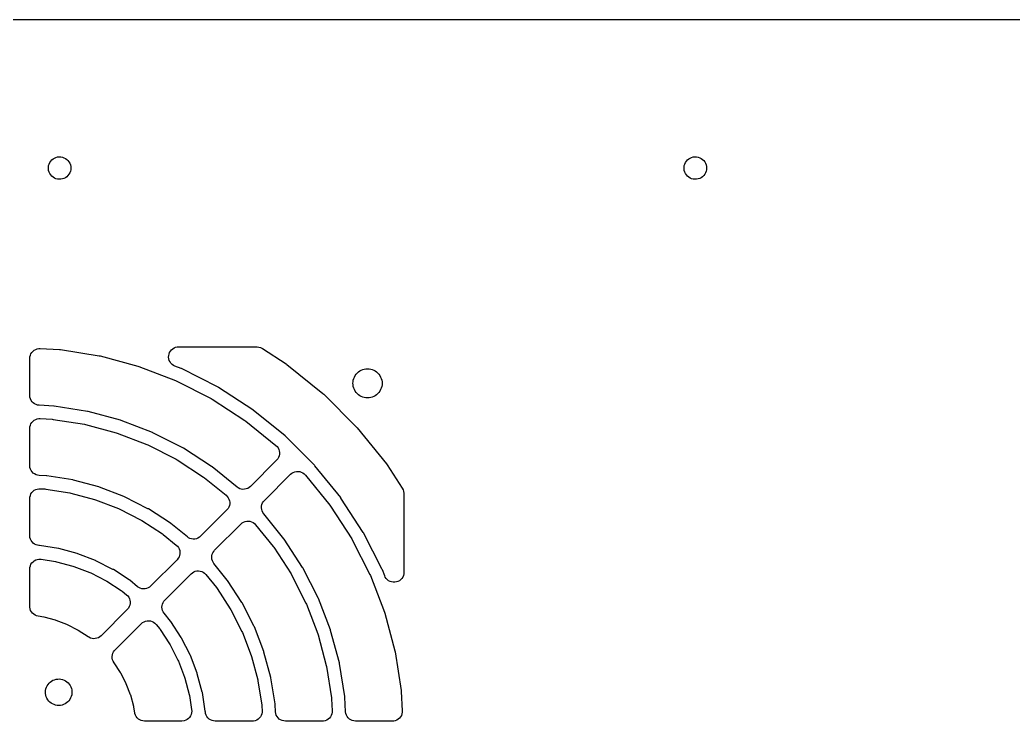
# Model space of a CAD drawing. Header units: metres. Extents: x -290 to 290, y -107 to 107.
# Drawn here: x -150 to 0, y 1.5 to 107.4 of the extents above; entities that cross this region are included whole.
import ezdxf

# ---------------------------------------------------------------- set-up
doc = ezdxf.new("R2010")
doc.units = ezdxf.units.M

msp = doc.modelspace()

# ---------------------------------------------------------------- linework, layer by layer
for p, q in [((284.875, 107.375), (-284.875, 107.375)), ((-145.659, 85.3696), (-145.588, 85.6073)), ((-145.588, 85.6073), (-145.482, 85.832)), ((-145.482, 85.832), (-145.346, 86.039)), ((-145.346, 86.039), (-145.18, 86.2238)), ((-145.18, 86.2238), (-144.989, 86.3826)), ((-144.989, 86.3826), (-144.777, 86.5119)), ((-144.777, 86.5119), (-144.549, 86.6089)), ((-144.549, 86.6089), (-144.309, 86.6717)), ((-144.309, 86.6717), (-144.062, 86.6989)), ((-144.062, 86.6989), (-143.814, 86.6898)), ((-143.814, 86.6898), (-143.57, 86.6447)), ((-143.57, 86.6447), (-143.335, 86.5646)), ((-143.335, 86.5646), (-143.114, 86.4511)), ((-143.114, 86.4511), (-142.913, 86.3067)), ((-142.913, 86.3067), (-142.734, 86.1344)), ((-142.734, 86.1344), (-142.582, 85.938)), ((-142.582, 85.938), (-142.461, 85.7216)), ((-142.461, 85.7216), (-142.372, 85.4898)), ((-49.6593, 85.3696), (-49.5878, 85.6073)), ((-49.5878, 85.6073), (-49.4825, 85.832)), ((-49.4825, 85.832), (-49.3455, 86.039)), ((-49.3455, 86.039), (-49.1799, 86.2238)), ((-49.1799, 86.2238), (-48.9892, 86.3826)), ((-48.9892, 86.3826), (-48.7773, 86.5119)), ((-48.7773, 86.5119), (-48.5489, 86.6089)), ((-48.5489, 86.6089), (-48.3088, 86.6717)), ((-48.3088, 86.6717), (-48.0621, 86.6989)), ((-48.0621, 86.6989), (-47.8141, 86.6898)), ((-47.8141, 86.6898), (-47.57, 86.6447)), ((-47.57, 86.6447), (-47.3351, 86.5646)), ((-47.3351, 86.5646), (-47.1144, 86.4511)), ((-47.1144, 86.4511), (-46.9126, 86.3067)), ((-46.9126, 86.3067), (-46.7339, 86.1344)), ((-46.7339, 86.1344), (-46.5822, 85.938)), ((-46.5822, 85.938), (-46.4607, 85.7216)), ((-46.4607, 85.7216), (-46.3721, 85.4898)), ((-145.695, 85.1241), (-145.659, 85.3696)), ((-145.695, 84.8759), (-145.695, 85.1241)), ((-145.659, 84.6304), (-145.695, 84.8759)), ((-145.588, 84.3927), (-145.659, 84.6304)), ((-145.482, 84.168), (-145.588, 84.3927)), ((-145.346, 83.961), (-145.482, 84.168)), ((-142.582, 84.062), (-142.734, 83.8656)), ((-142.461, 84.2784), (-142.582, 84.062)), ((-142.372, 84.5102), (-142.461, 84.2784)), ((-142.372, 85.4898), (-142.318, 85.2475)), ((-142.318, 84.7525), (-142.372, 84.5102)), ((-142.318, 85.2475), (-142.3, 85)), ((-142.3, 85), (-142.318, 84.7525)), ((-49.6955, 85.1241), (-49.6593, 85.3696)), ((-49.6955, 84.8759), (-49.6955, 85.1241)), ((-49.6593, 84.6304), (-49.6955, 84.8759)), ((-49.5878, 84.3927), (-49.6593, 84.6304)), ((-49.4825, 84.168), (-49.5878, 84.3927)), ((-49.3455, 83.961), (-49.4825, 84.168)), ((-46.5822, 84.062), (-46.7339, 83.8656)), ((-46.4607, 84.2784), (-46.5822, 84.062)), ((-46.3721, 84.5102), (-46.4607, 84.2784)), ((-46.3721, 85.4898), (-46.3181, 85.2475)), ((-46.3181, 84.7525), (-46.3721, 84.5102)), ((-46.3181, 85.2475), (-46.3, 85)), ((-46.3, 85), (-46.3181, 84.7525)), ((-145.18, 83.7762), (-145.346, 83.961)), ((-144.989, 83.6174), (-145.18, 83.7762)), ((-144.777, 83.4881), (-144.989, 83.6174)), ((-144.549, 83.3911), (-144.777, 83.4881)), ((-144.309, 83.3283), (-144.549, 83.3911)), ((-144.062, 83.3011), (-144.309, 83.3283)), ((-143.814, 83.3102), (-144.062, 83.3011)), ((-143.57, 83.3553), (-143.814, 83.3102)), ((-143.335, 83.4354), (-143.57, 83.3553)), ((-143.114, 83.5489), (-143.335, 83.4354)), ((-142.913, 83.6933), (-143.114, 83.5489)), ((-142.734, 83.8656), (-142.913, 83.6933)), ((-49.1799, 83.7762), (-49.3455, 83.961)), ((-48.9892, 83.6174), (-49.1799, 83.7762)), ((-48.7773, 83.4881), (-48.9892, 83.6174)), ((-48.5489, 83.3911), (-48.7773, 83.4881)), ((-48.3088, 83.3283), (-48.5489, 83.3911)), ((-48.0621, 83.3011), (-48.3088, 83.3283)), ((-47.8141, 83.3102), (-48.0621, 83.3011)), ((-47.57, 83.3553), (-47.8141, 83.3102)), ((-47.3351, 83.4354), (-47.57, 83.3553)), ((-47.1144, 83.5489), (-47.3351, 83.4354)), ((-46.9126, 83.6933), (-47.1144, 83.5489)), ((-46.7339, 83.8656), (-46.9126, 83.6933)), ((-148.319, 56.9713), (-148.184, 57.1787)), ((-148.184, 57.1787), (-148.016, 57.361)), ((-148.016, 57.361), (-147.82, 57.5131)), ((-147.82, 57.5131), (-147.603, 57.631)), ((-147.603, 57.631), (-147.368, 57.7115)), ((-147.368, 57.7115), (-147.124, 57.7522)), ((-147.124, 57.7522), (-146.921, 57.7553)), ((-146.921, 57.7553), (-144.025, 57.6035)), ((-144.025, 57.6035), (-143.868, 57.5871)), ((-143.868, 57.5871), (-138.036, 56.6633)), ((-127.478, 56.9201), (-127.389, 57.1514)), ((-127.389, 57.1514), (-127.263, 57.3649)), ((-127.263, 57.3649), (-127.104, 57.5548)), ((-127.104, 57.5548), (-126.916, 57.716)), ((-126.916, 57.716), (-126.704, 57.8439)), ((-126.704, 57.8439), (-126.474, 57.9353)), ((-126.474, 57.9353), (-126.232, 57.9874)), ((-126.232, 57.9874), (-126.038, 58)), ((-126.038, 58), (-114.157, 58)), ((-114.157, 58), (-113.911, 57.9795)), ((-113.911, 57.9795), (-113.67, 57.9187)), ((-113.67, 57.9187), (-113.341, 57.758)), ((-113.341, 57.758), (-109.803, 55.4605)), ((-148.5, 56.2574), (-148.48, 56.5043)), ((-148.5, 50.6782), (-148.5, 56.2574)), ((-148.48, 56.5043), (-148.419, 56.7444)), ((-148.419, 56.7444), (-148.319, 56.9713)), ((-138.036, 56.6633), (-137.882, 56.6307)), ((-137.882, 56.6307), (-132.179, 55.1024)), ((-127.536, 56.4297), (-127.527, 56.6773)), ((-127.504, 56.1841), (-127.536, 56.4297)), ((-127.527, 56.6773), (-127.478, 56.9201)), ((-127.432, 55.9471), (-127.504, 56.1841)), ((-127.322, 55.7251), (-127.432, 55.9471)), ((-127.177, 55.5243), (-127.322, 55.7251)), ((-127.001, 55.3501), (-127.177, 55.5243)), ((-132.179, 55.1024), (-132.029, 55.0539)), ((-132.029, 55.0539), (-126.517, 52.9377)), ((-126.799, 55.2072), (-127.001, 55.3501)), ((-126.575, 55.0996), (-126.799, 55.2072)), ((-125.666, 54.7507), (-126.575, 55.0996)), ((-125.595, 54.7187), (-125.666, 54.7507)), ((-120.077, 51.9072), (-125.595, 54.7187)), ((-109.803, 55.4605), (-109.676, 55.3682)), ((-109.676, 55.3682), (-104.226, 50.9548)), ((-99.2227, 53.8738), (-99.0581, 54.0581)), ((-99.0581, 54.0581), (-98.8738, 54.2227)), ((-98.8738, 54.2227), (-98.6723, 54.3657)), ((-98.6723, 54.3657), (-98.4561, 54.4852)), ((-98.4561, 54.4852), (-98.2278, 54.5798)), ((-98.2278, 54.5798), (-97.9903, 54.6482)), ((-97.9903, 54.6482), (-97.7467, 54.6896)), ((-97.7467, 54.6896), (-97.5, 54.7035)), ((-97.5, 54.7035), (-97.2533, 54.6896)), ((-97.2533, 54.6896), (-97.0097, 54.6482)), ((-97.0097, 54.6482), (-96.7722, 54.5798)), ((-96.7722, 54.5798), (-96.544, 54.4852)), ((-96.544, 54.4852), (-96.3277, 54.3657)), ((-96.3277, 54.3657), (-96.1262, 54.2227)), ((-96.1262, 54.2227), (-95.9419, 54.0581)), ((-95.9419, 54.0581), (-95.7773, 53.8738)), ((-126.517, 52.9377), (-126.373, 52.8738)), ((-126.373, 52.8738), (-121.112, 50.193)), ((-99.7035, 52.5), (-99.6896, 52.7467)), ((-99.6896, 52.2533), (-99.7035, 52.5)), ((-99.6896, 52.7467), (-99.6482, 52.9903)), ((-99.6482, 52.9903), (-99.5798, 53.2278)), ((-99.5798, 53.2278), (-99.4853, 53.456)), ((-99.4853, 53.456), (-99.3657, 53.6723)), ((-99.3657, 53.6723), (-99.2227, 53.8738)), ((-95.7773, 53.8738), (-95.6343, 53.6723)), ((-95.6343, 53.6723), (-95.5148, 53.456)), ((-95.5148, 53.456), (-95.4202, 53.2278)), ((-95.4202, 53.2278), (-95.3518, 52.9903)), ((-95.3518, 52.9903), (-95.3104, 52.7467)), ((-95.3104, 52.7467), (-95.2965, 52.5)), ((-95.2965, 52.5), (-95.3104, 52.2533)), ((-120.009, 51.868), (-120.077, 51.9072)), ((-114.815, 48.495), (-120.009, 51.868)), ((-99.6482, 52.0097), (-99.6896, 52.2533)), ((-99.5798, 51.7722), (-99.6482, 52.0097)), ((-99.4853, 51.5439), (-99.5798, 51.7722)), ((-99.3657, 51.3277), (-99.4853, 51.5439)), ((-99.2227, 51.1262), (-99.3657, 51.3277)), ((-99.0581, 50.9419), (-99.2227, 51.1262)), ((-95.7773, 51.1262), (-95.9419, 50.9419)), ((-95.6343, 51.3277), (-95.7773, 51.1262)), ((-95.5148, 51.5439), (-95.6343, 51.3277)), ((-95.4202, 51.7722), (-95.5148, 51.5439)), ((-95.3518, 52.0097), (-95.4202, 51.7722)), ((-95.3104, 52.2533), (-95.3518, 52.0097)), ((-148.471, 50.3865), (-148.5, 50.6782)), ((-148.403, 50.1483), (-148.471, 50.3865)), ((-148.297, 49.9246), (-148.403, 50.1483)), ((-148.155, 49.7214), (-148.297, 49.9246)), ((-147.982, 49.5443), (-148.155, 49.7214)), ((-147.782, 49.3981), (-147.982, 49.5443)), ((-121.112, 50.193), (-120.976, 50.1145)), ((-120.976, 50.1145), (-116.023, 46.8984)), ((-104.226, 50.9548), (-104.109, 50.8497)), ((-104.109, 50.8497), (-99.1503, 45.8911)), ((-98.8738, 50.7773), (-99.0581, 50.9419)), ((-98.6723, 50.6343), (-98.8738, 50.7773)), ((-98.4561, 50.5147), (-98.6723, 50.6343)), ((-98.2278, 50.4202), (-98.4561, 50.5147)), ((-97.9903, 50.3518), (-98.2278, 50.4202)), ((-97.7467, 50.3104), (-97.9903, 50.3518)), ((-97.5, 50.2965), (-97.7467, 50.3104)), ((-97.2533, 50.3104), (-97.5, 50.2965)), ((-97.0097, 50.3518), (-97.2533, 50.3104)), ((-96.7722, 50.4202), (-97.0097, 50.3518)), ((-96.544, 50.5147), (-96.7722, 50.4202)), ((-96.3277, 50.6343), (-96.544, 50.5147)), ((-96.1262, 50.7773), (-96.3277, 50.6343)), ((-95.9419, 50.9419), (-96.1262, 50.7773)), ((-147.561, 49.2869), (-147.782, 49.3981)), ((-147.324, 49.2136), (-147.561, 49.2869)), ((-147.079, 49.1802), (-147.324, 49.2136)), ((-144.883, 49.0651), (-147.079, 49.1802)), ((-144.805, 49.0569), (-144.883, 49.0651)), ((-139.782, 48.2614), (-144.805, 49.0569)), ((-139.705, 48.2451), (-139.782, 48.2614)), ((-134.793, 46.929), (-139.705, 48.2451)), ((-114.751, 48.4489), (-114.815, 48.495)), ((-109.938, 44.5514), (-114.751, 48.4489)), ((-148.319, 46.388), (-148.184, 46.5954)), ((-148.184, 46.5954), (-148.016, 46.7776)), ((-148.016, 46.7776), (-147.82, 46.9298)), ((-147.82, 46.9298), (-147.603, 47.0477)), ((-147.603, 47.0477), (-147.368, 47.1282)), ((-147.368, 47.1282), (-147.124, 47.1689)), ((-147.124, 47.1689), (-146.921, 47.172)), ((-146.921, 47.172), (-145.131, 47.0782)), ((-145.131, 47.0782), (-144.975, 47.0618)), ((-144.975, 47.0618), (-140.236, 46.3113)), ((-134.718, 46.9047), (-134.793, 46.929)), ((-129.971, 45.0823), (-134.718, 46.9047)), ((-116.023, 46.8984), (-115.896, 46.8061)), ((-115.896, 46.8061), (-111.344, 43.12)), ((-148.5, 45.6741), (-148.48, 45.9209)), ((-148.5, 40.0948), (-148.5, 45.6741)), ((-148.48, 45.9209), (-148.419, 46.1611)), ((-148.419, 46.1611), (-148.319, 46.388)), ((-140.236, 46.3113), (-140.083, 46.2786)), ((-140.083, 46.2786), (-135.449, 45.037)), ((-135.449, 45.037), (-135.3, 44.9885)), ((-129.899, 45.0504), (-129.971, 45.0823)), ((-125.368, 42.7418), (-129.899, 45.0504)), ((-99.1503, 45.8911), (-99.0452, 45.7745)), ((-99.0452, 45.7745), (-94.6318, 40.3243)), ((-135.3, 44.9885), (-130.821, 43.2693)), ((-109.88, 44.4989), (-109.938, 44.5514)), ((-105.501, 40.1199), (-109.88, 44.4989)), ((-130.821, 43.2693), (-130.678, 43.2054)), ((-130.678, 43.2054), (-126.403, 41.0276)), ((-125.3, 42.7025), (-125.368, 42.7418)), ((-121.036, 39.9329), (-125.3, 42.7025)), ((-111.344, 43.12), (-111.165, 42.9487)), ((-111.165, 42.9487), (-111.017, 42.7503)), ((-111.017, 42.7503), (-110.903, 42.5302)), ((-110.903, 42.5302), (-110.827, 42.2944)), ((-110.827, 42.2944), (-110.791, 42.0493)), ((-110.791, 42.0493), (-110.796, 41.8016)), ((-126.403, 41.0276), (-126.268, 40.9491)), ((-126.268, 40.9491), (-122.244, 38.3363)), ((-111.228, 40.8936), (-115.189, 36.9322)), ((-111.049, 41.1098), (-111.228, 40.8936)), ((-110.927, 41.3253), (-111.049, 41.1098)), ((-110.842, 41.558), (-110.927, 41.3253)), ((-110.796, 41.8016), (-110.842, 41.558)), ((-148.471, 39.8032), (-148.5, 40.0948)), ((-148.403, 39.565), (-148.471, 39.8032)), ((-148.297, 39.3413), (-148.403, 39.565)), ((-148.155, 39.1381), (-148.297, 39.3413)), ((-147.982, 38.961), (-148.155, 39.1381)), ((-120.972, 39.8868), (-121.036, 39.9329)), ((-117.194, 36.8271), (-120.972, 39.8868)), ((-108.917, 38.9324), (-108.705, 39.0592)), ((-108.705, 39.0592), (-108.474, 39.1493)), ((-108.474, 39.1493), (-108.231, 39.2001)), ((-108.231, 39.2001), (-107.984, 39.2103)), ((-107.984, 39.2103), (-107.738, 39.1797)), ((-107.738, 39.1797), (-107.5, 39.109)), ((-107.5, 39.109), (-107.278, 39.0002)), ((-107.278, 39.0002), (-107.076, 38.8562)), ((-105.449, 40.0616), (-105.501, 40.1199)), ((-101.551, 35.2486), (-105.449, 40.0616)), ((-94.6318, 40.3243), (-94.5395, 40.1973)), ((-94.5395, 40.1973), (-92.242, 36.6595)), ((-147.782, 38.8148), (-147.982, 38.961)), ((-147.561, 38.7036), (-147.782, 38.8148)), ((-147.324, 38.6302), (-147.561, 38.7036)), ((-147.079, 38.5969), (-147.324, 38.6302)), ((-145.989, 38.5398), (-147.079, 38.5969)), ((-145.911, 38.5316), (-145.989, 38.5398)), ((-141.982, 37.9094), (-145.911, 38.5316)), ((-141.905, 37.893), (-141.982, 37.9094)), ((-138.064, 36.8637), (-141.905, 37.893)), ((-122.244, 38.3363), (-122.117, 38.244)), ((-122.117, 38.244), (-118.859, 35.6055)), ((-113.068, 34.8109), (-109.106, 38.7723)), ((-109.106, 38.7723), (-108.917, 38.9324)), ((-107.076, 38.8562), (-106.88, 38.6556)), ((-106.88, 38.6556), (-103.194, 34.1036)), ((-148.319, 35.8046), (-148.184, 36.012)), ((-148.184, 36.012), (-148.016, 36.1943)), ((-148.016, 36.1943), (-147.82, 36.3465)), ((-147.82, 36.3465), (-147.603, 36.4644)), ((-147.603, 36.4644), (-147.368, 36.5448)), ((-147.368, 36.5448), (-147.124, 36.5856)), ((-147.124, 36.5856), (-146.922, 36.5887)), ((-146.922, 36.5887), (-146.237, 36.5528)), ((-146.237, 36.5528), (-146.081, 36.5364)), ((-146.081, 36.5364), (-142.437, 35.9592)), ((-137.989, 36.8393), (-138.064, 36.8637)), ((-134.276, 35.414), (-137.989, 36.8393)), ((-117.018, 36.7043), (-117.194, 36.8271)), ((-116.795, 36.5955), (-117.018, 36.7043)), ((-116.558, 36.5248), (-116.795, 36.5955)), ((-116.312, 36.4942), (-116.558, 36.5248)), ((-116.064, 36.5044), (-116.312, 36.4942)), ((-115.822, 36.5552), (-116.064, 36.5044)), ((-115.591, 36.6453), (-115.822, 36.5552)), ((-115.378, 36.7721), (-115.591, 36.6453)), ((-115.189, 36.9322), (-115.378, 36.7721)), ((-92.242, 36.6595), (-92.1247, 36.4413)), ((-92.1247, 36.4413), (-92.0449, 36.2067)), ((-92.0449, 36.2067), (-92, 35.8425)), ((-148.5, 35.0907), (-148.48, 35.3376)), ((-148.5, 29.5115), (-148.5, 35.0907)), ((-148.48, 35.3376), (-148.419, 35.5778)), ((-148.419, 35.5778), (-148.319, 35.8046)), ((-142.437, 35.9592), (-142.283, 35.9265)), ((-142.283, 35.9265), (-138.72, 34.9717)), ((-138.72, 34.9717), (-138.57, 34.9232)), ((-138.57, 34.9232), (-135.126, 33.601)), ((-134.204, 35.382), (-134.276, 35.414)), ((-130.66, 33.5763), (-134.204, 35.382)), ((-118.859, 35.6055), (-118.68, 35.4342)), ((-118.68, 35.4342), (-118.531, 35.2359)), ((-118.531, 35.2359), (-118.418, 35.0157)), ((-118.418, 35.0157), (-118.342, 34.7799)), ((-118.342, 34.7799), (-118.306, 34.5348)), ((-118.306, 34.5348), (-118.311, 34.2871)), ((-113.34, 34.4386), (-113.208, 34.6486)), ((-113.208, 34.6486), (-113.068, 34.8109)), ((-101.505, 35.1852), (-101.551, 35.2486)), ((-98.132, 29.9912), (-101.505, 35.1852)), ((-92, 35.8425), (-92, 23.9621)), ((-135.126, 33.601), (-134.982, 33.5371)), ((-134.982, 33.5371), (-131.695, 31.8621)), ((-130.592, 33.5371), (-130.66, 33.5763)), ((-127.256, 31.3708), (-130.592, 33.5371)), ((-118.742, 33.3792), (-122.704, 29.4178)), ((-118.563, 33.5953), (-118.742, 33.3792)), ((-118.441, 33.8109), (-118.563, 33.5953)), ((-118.356, 34.0436), (-118.441, 33.8109)), ((-118.311, 34.2871), (-118.356, 34.0436)), ((-113.507, 33.7213), (-113.491, 33.9686)), ((-113.482, 33.4749), (-113.507, 33.7213)), ((-113.491, 33.9686), (-113.435, 34.2098)), ((-113.416, 33.2359), (-113.482, 33.4749)), ((-113.435, 34.2098), (-113.34, 34.4386)), ((-113.312, 33.011), (-113.416, 33.2359)), ((-113.173, 32.8063), (-113.312, 33.011)), ((-103.194, 34.1036), (-103.102, 33.9766)), ((-103.102, 33.9766), (-99.8855, 29.0243)), ((-131.695, 31.8621), (-131.559, 31.7836)), ((-131.559, 31.7836), (-128.465, 29.7742)), ((-116.432, 31.418), (-116.219, 31.5448)), ((-116.219, 31.5448), (-115.988, 31.6348)), ((-115.988, 31.6348), (-115.746, 31.6857)), ((-115.746, 31.6857), (-115.498, 31.6959)), ((-115.498, 31.6959), (-115.252, 31.6653)), ((-115.252, 31.6653), (-115.015, 31.5946)), ((-115.015, 31.5946), (-114.792, 31.4857)), ((-110.113, 29.0279), (-113.173, 32.8063)), ((-127.193, 31.3246), (-127.256, 31.3708)), ((-124.708, 29.3127), (-127.193, 31.3246)), ((-120.582, 27.2964), (-116.621, 31.2578)), ((-116.621, 31.2578), (-116.432, 31.418)), ((-114.792, 31.4857), (-114.591, 31.3418)), ((-114.591, 31.3418), (-114.394, 31.1411)), ((-114.394, 31.1411), (-111.756, 27.8829)), ((-148.471, 29.2198), (-148.5, 29.5115)), ((-148.403, 28.9816), (-148.471, 29.2198)), ((-148.297, 28.7579), (-148.403, 28.9816)), ((-148.155, 28.5547), (-148.297, 28.7579)), ((-147.982, 28.3776), (-148.155, 28.5547)), ((-128.465, 29.7742), (-128.338, 29.6819)), ((-128.338, 29.6819), (-126.373, 28.0911)), ((-124.532, 29.1898), (-124.708, 29.3127)), ((-124.309, 29.081), (-124.532, 29.1898)), ((-124.072, 29.0103), (-124.309, 29.081)), ((-123.826, 28.9797), (-124.072, 29.0103)), ((-123.579, 28.9899), (-123.826, 28.9797)), ((-123.336, 29.0408), (-123.579, 28.9899)), ((-123.105, 29.1308), (-123.336, 29.0408)), ((-122.893, 29.2576), (-123.105, 29.1308)), ((-122.704, 29.4178), (-122.893, 29.2576)), ((-110.067, 28.9644), (-110.113, 29.0279)), ((-107.297, 24.6995), (-110.067, 28.9644)), ((-99.8855, 29.0243), (-99.807, 28.8883)), ((-99.807, 28.8883), (-97.1262, 23.6268)), ((-98.0928, 29.9233), (-98.132, 29.9912)), ((-95.2813, 24.4054), (-98.0928, 29.9233)), ((-147.782, 28.2314), (-147.982, 28.3776)), ((-147.561, 28.1202), (-147.782, 28.2314)), ((-147.324, 28.0469), (-147.561, 28.1202)), ((-147.134, 28.0211), (-147.324, 28.0469)), ((-147.134, 28.0185), (-147.134, 28.0211)), ((-147.017, 28.0062), (-147.134, 28.0185)), ((-144.183, 27.5573), (-147.017, 28.0062)), ((-144.106, 27.5409), (-144.183, 27.5573)), ((-141.334, 26.7983), (-144.106, 27.5409)), ((-126.373, 28.0911), (-126.194, 27.9198)), ((-126.194, 27.9198), (-126.046, 27.7214)), ((-126.046, 27.7214), (-125.932, 27.5013)), ((-125.932, 27.5013), (-125.856, 27.2655)), ((-125.856, 27.2655), (-125.82, 27.0204)), ((-125.82, 27.0204), (-125.825, 26.7727)), ((-120.854, 26.9241), (-120.723, 27.1341)), ((-120.723, 27.1341), (-120.582, 27.2964)), ((-111.756, 27.8829), (-111.664, 27.7558)), ((-111.664, 27.7558), (-109.051, 23.7325)), ((-148.184, 25.384), (-148.016, 25.5663)), ((-148.016, 25.5663), (-147.82, 25.7184)), ((-147.82, 25.7184), (-147.603, 25.8363)), ((-147.603, 25.8363), (-147.368, 25.9168)), ((-147.368, 25.9168), (-147.124, 25.9575)), ((-147.124, 25.9575), (-146.765, 25.9442)), ((-146.765, 25.9442), (-144.637, 25.6071)), ((-144.637, 25.6071), (-144.484, 25.5745)), ((-144.484, 25.5745), (-141.99, 24.9063)), ((-141.259, 26.774), (-141.334, 26.7983)), ((-138.58, 25.7456), (-141.259, 26.774)), ((-138.509, 25.7137), (-138.58, 25.7456)), ((-135.952, 24.4109), (-138.509, 25.7137)), ((-126.257, 25.8647), (-130.218, 21.9033)), ((-126.078, 26.0809), (-126.257, 25.8647)), ((-125.955, 26.2964), (-126.078, 26.0809)), ((-125.871, 26.5291), (-125.955, 26.2964)), ((-125.825, 26.7727), (-125.871, 26.5291)), ((-121.021, 26.2069), (-121.006, 26.4541)), ((-120.996, 25.9604), (-121.021, 26.2069)), ((-121.006, 26.4541), (-120.949, 26.6954)), ((-120.931, 25.7215), (-120.996, 25.9604)), ((-120.949, 26.6954), (-120.854, 26.9241)), ((-120.827, 25.4966), (-120.931, 25.7215)), ((-148.5, 24.4627), (-148.48, 24.7095)), ((-148.5, 18.8217), (-148.5, 24.4627)), ((-148.48, 24.7095), (-148.419, 24.9497)), ((-148.419, 24.9497), (-148.319, 25.1766)), ((-148.319, 25.1766), (-148.184, 25.384)), ((-141.99, 24.9063), (-141.841, 24.8578)), ((-141.841, 24.8578), (-139.43, 23.9326)), ((-135.884, 24.3717), (-135.952, 24.4109)), ((-133.477, 22.8087), (-135.884, 24.3717)), ((-123.946, 23.9035), (-123.733, 24.0303)), ((-123.733, 24.0303), (-123.503, 24.1204)), ((-123.503, 24.1204), (-123.26, 24.1712)), ((-123.26, 24.1712), (-123.013, 24.1814)), ((-123.013, 24.1814), (-122.767, 24.1508)), ((-122.767, 24.1508), (-122.529, 24.0801)), ((-122.529, 24.0801), (-122.307, 23.9713)), ((-120.687, 25.2918), (-120.827, 25.4966)), ((-118.675, 22.8073), (-120.687, 25.2918)), ((-107.258, 24.6316), (-107.297, 24.6995)), ((-104.95, 20.1008), (-107.258, 24.6316)), ((-95.2493, 24.3336), (-95.2813, 24.4054)), ((-94.9004, 23.4246), (-95.2493, 24.3336)), ((-139.43, 23.9326), (-139.287, 23.8688)), ((-139.287, 23.8688), (-136.987, 22.6967)), ((-136.987, 22.6967), (-136.851, 22.6181)), ((-136.851, 22.6181), (-134.686, 21.2121)), ((-133.414, 22.7626), (-133.477, 22.8087)), ((-132.223, 21.7982), (-133.414, 22.7626)), ((-128.097, 19.782), (-124.135, 23.7434)), ((-124.135, 23.7434), (-123.946, 23.9035)), ((-122.307, 23.9713), (-122.105, 23.8273)), ((-122.105, 23.8273), (-121.909, 23.6267)), ((-121.909, 23.6267), (-120.318, 21.6622)), ((-118.629, 22.7437), (-118.675, 22.8073)), ((-116.463, 19.408), (-118.629, 22.7437)), ((-109.051, 23.7325), (-108.972, 23.5965)), ((-108.972, 23.5965), (-106.795, 19.3223)), ((-97.1262, 23.6268), (-97.0623, 23.4834)), ((-97.0623, 23.4834), (-94.9461, 17.9705)), ((-94.8192, 23.2482), (-94.9004, 23.4246)), ((-94.6837, 23.0408), (-94.8192, 23.2482)), ((-94.5159, 22.8585), (-94.6837, 23.0408)), ((-94.3204, 22.7064), (-94.5159, 22.8585)), ((-94.1025, 22.5885), (-94.3204, 22.7064)), ((-93.8682, 22.508), (-94.1025, 22.5885)), ((-93.6239, 22.4672), (-93.8682, 22.508)), ((-93.1318, 22.508), (-93.3761, 22.4672)), ((-92.8975, 22.5885), (-93.1318, 22.508)), ((-92.6796, 22.7064), (-92.8975, 22.5885)), ((-92.4841, 22.8585), (-92.6796, 22.7064)), ((-92.3163, 23.0408), (-92.4841, 22.8585)), ((-92.1808, 23.2482), (-92.3163, 23.0408)), ((-92.0813, 23.4751), (-92.1808, 23.2482)), ((-92.0205, 23.7152), (-92.0813, 23.4751)), ((-92, 23.9621), (-92.0205, 23.7152)), ((-134.686, 21.2121), (-134.559, 21.1198)), ((-134.559, 21.1198), (-133.888, 20.5766)), ((-132.047, 21.6754), (-132.223, 21.7982)), ((-131.824, 21.5666), (-132.047, 21.6754)), ((-131.587, 21.4959), (-131.824, 21.5666)), ((-131.341, 21.4652), (-131.587, 21.4959)), ((-131.093, 21.4755), (-131.341, 21.4652)), ((-130.851, 21.5263), (-131.093, 21.4755)), ((-130.62, 21.6164), (-130.851, 21.5263)), ((-130.407, 21.7432), (-130.62, 21.6164)), ((-130.218, 21.9033), (-130.407, 21.7432)), ((-120.318, 21.6622), (-120.226, 21.5352)), ((-120.226, 21.5352), (-118.216, 18.4409)), ((-93.3761, 22.4672), (-93.6239, 22.4672)), ((-133.888, 20.5766), (-133.709, 20.4053)), ((-133.709, 20.4053), (-133.56, 20.2069)), ((-133.56, 20.2069), (-133.447, 19.9868)), ((-133.447, 19.9868), (-133.371, 19.751)), ((-133.371, 19.751), (-133.335, 19.5059)), ((-133.335, 19.5059), (-133.34, 19.2582)), ((-128.369, 19.4097), (-128.237, 19.6196)), ((-128.237, 19.6196), (-128.097, 19.782)), ((-104.918, 20.029), (-104.95, 20.1008)), ((-103.095, 15.2816), (-104.918, 20.029)), ((-148.494, 18.6854), (-148.5, 18.8217)), ((-148.451, 18.4414), (-148.494, 18.6854)), ((-148.369, 18.2078), (-148.451, 18.4414)), ((-148.249, 17.9909), (-148.369, 18.2078)), ((-133.771, 18.3502), (-137.736, 14.3854)), ((-133.592, 18.5664), (-133.771, 18.3502)), ((-133.47, 18.782), (-133.592, 18.5664)), ((-133.385, 19.0147), (-133.47, 18.782)), ((-133.34, 19.2582), (-133.385, 19.0147)), ((-128.536, 18.6924), (-128.52, 18.9396)), ((-128.511, 18.4459), (-128.536, 18.6924)), ((-128.52, 18.9396), (-128.464, 19.1809)), ((-128.445, 18.207), (-128.511, 18.4459)), ((-128.464, 19.1809), (-128.369, 19.4097)), ((-128.341, 17.9821), (-128.445, 18.207)), ((-118.216, 18.4409), (-118.138, 18.305)), ((-118.138, 18.305), (-116.463, 15.0176)), ((-116.424, 19.34), (-116.463, 19.408)), ((-114.618, 15.796), (-116.424, 19.34)), ((-106.795, 19.3223), (-106.731, 19.1789)), ((-106.731, 19.1789), (-105.011, 14.7001)), ((-148.095, 17.7966), (-148.249, 17.9909)), ((-147.912, 17.6304), (-148.095, 17.7966)), ((-147.703, 17.4966), (-147.912, 17.6304)), ((-147.475, 17.399), (-147.703, 17.4966)), ((-147.235, 17.3401), (-147.475, 17.399)), ((-146.383, 17.2052), (-147.235, 17.3401)), ((-146.306, 17.1889), (-146.383, 17.2052)), ((-144.605, 16.733), (-146.306, 17.1889)), ((-144.53, 16.7086), (-144.605, 16.733)), ((-142.885, 16.0773), (-144.53, 16.7086)), ((-131.461, 16.389), (-131.248, 16.5158)), ((-131.248, 16.5158), (-131.017, 16.6059)), ((-131.017, 16.6059), (-130.775, 16.6567)), ((-130.775, 16.6567), (-130.527, 16.667)), ((-130.527, 16.667), (-130.281, 16.6363)), ((-130.281, 16.6363), (-130.044, 16.5656)), ((-130.044, 16.5656), (-129.821, 16.4568)), ((-128.202, 17.7773), (-128.341, 17.9821)), ((-127.237, 16.5865), (-128.202, 17.7773)), ((-127.191, 16.523), (-127.237, 16.5865)), ((-125.628, 14.1162), (-127.191, 16.523)), ((-94.9461, 17.9705), (-94.8976, 17.8212)), ((-94.8976, 17.8212), (-93.3693, 12.1176)), ((-142.813, 16.0453), (-142.885, 16.0773)), ((-141.243, 15.2455), (-142.813, 16.0453)), ((-141.175, 15.2061), (-141.243, 15.2455)), ((-139.698, 14.2466), (-141.175, 15.2061)), ((-135.615, 12.264), (-131.65, 16.2289)), ((-131.65, 16.2289), (-131.461, 16.389)), ((-129.821, 16.4568), (-129.62, 16.3129)), ((-129.62, 16.3129), (-129.423, 16.1122)), ((-129.423, 16.1122), (-128.88, 15.4415)), ((-128.88, 15.4415), (-128.788, 15.3145)), ((-128.788, 15.3145), (-127.382, 13.1493)), ((-116.463, 15.0176), (-116.399, 14.8742)), ((-114.586, 15.7243), (-114.618, 15.796)), ((-113.161, 12.0112), (-114.586, 15.7243)), ((-103.071, 15.2067), (-103.095, 15.2816)), ((-101.755, 10.2951), (-103.071, 15.2067)), ((-139.678, 14.2324), (-139.698, 14.2466)), ((-139.564, 14.1574), (-139.678, 14.2324)), ((-139.342, 14.0486), (-139.564, 14.1574)), ((-139.104, 13.9779), (-139.342, 14.0486)), ((-138.859, 13.9473), (-139.104, 13.9779)), ((-138.611, 13.9575), (-138.859, 13.9473)), ((-138.369, 14.0084), (-138.611, 13.9575)), ((-138.138, 14.0984), (-138.369, 14.0084)), ((-137.925, 14.2252), (-138.138, 14.0984)), ((-137.736, 14.3854), (-137.925, 14.2252)), ((-125.589, 14.0483), (-125.628, 14.1162)), ((-124.286, 11.4915), (-125.589, 14.0483)), ((-116.399, 14.8742), (-115.077, 11.4297)), ((-105.011, 14.7001), (-104.963, 14.5508)), ((-104.963, 14.5508), (-103.721, 9.91716)), ((-135.849, 11.9606), (-135.707, 12.1634)), ((-135.707, 12.1634), (-135.615, 12.264)), ((-127.382, 13.1493), (-127.303, 13.0134)), ((-127.303, 13.0134), (-126.131, 10.713)), ((-113.136, 11.9363), (-113.161, 12.0112)), ((-93.3693, 12.1176), (-93.3367, 11.964)), ((-136.053, 11.2531), (-136.025, 11.4991)), ((-136.041, 11.0056), (-136.053, 11.2531)), ((-135.988, 10.7636), (-136.041, 11.0056)), ((-136.025, 11.4991), (-135.956, 11.7372)), ((-135.896, 10.5335), (-135.988, 10.7636)), ((-135.956, 11.7372), (-135.849, 11.9606)), ((-135.768, 10.3218), (-135.896, 10.5335)), ((-126.131, 10.713), (-126.067, 10.5695)), ((-126.067, 10.5695), (-125.142, 8.15924)), ((-124.254, 11.4198), (-124.286, 11.4915)), ((-123.226, 8.74074), (-124.254, 11.4198)), ((-115.077, 11.4297), (-115.028, 11.2803)), ((-115.028, 11.2803), (-114.073, 7.71677)), ((-112.107, 8.09465), (-113.136, 11.9363)), ((-93.3367, 11.964), (-92.4129, 6.1315)), ((-135.753, 10.3024), (-135.768, 10.3218)), ((-134.794, 8.82471), (-135.753, 10.3024)), ((-103.721, 9.91716), (-103.689, 9.76358)), ((-103.689, 9.76358), (-102.938, 5.02524)), ((-101.739, 10.2181), (-101.755, 10.2951)), ((-100.943, 5.1955), (-101.739, 10.2181)), ((-145.415, 7.40175), (-145.216, 7.5471)), ((-145.216, 7.5471), (-145.001, 7.66693)), ((-145.001, 7.66693), (-144.772, 7.75941)), ((-144.772, 7.75941), (-144.535, 7.82314)), ((-144.535, 7.82314), (-144.291, 7.85716)), ((-144.291, 7.85716), (-144.045, 7.86095)), ((-144.045, 7.86095), (-143.8, 7.83446)), ((-143.8, 7.83446), (-143.56, 7.77808)), ((-143.56, 7.77808), (-143.329, 7.69267)), ((-143.329, 7.69267), (-143.11, 7.57953)), ((-143.11, 7.57953), (-142.907, 7.44037)), ((-134.755, 8.75652), (-134.794, 8.82471)), ((-133.955, 7.18683), (-134.755, 8.75652)), ((-125.142, 8.15924), (-125.094, 8.00992)), ((-125.094, 8.00992), (-124.426, 5.51637)), ((-123.202, 8.66583), (-123.226, 8.74074)), ((-122.459, 5.89426), (-123.202, 8.66583)), ((-114.073, 7.71677), (-114.041, 7.56319)), ((-114.041, 7.56319), (-113.464, 3.91898)), ((-112.091, 8.0177), (-112.107, 8.09465)), ((-111.468, 4.08925), (-112.091, 8.0177)), ((-146.137, 5.89389), (-146.118, 6.1394)), ((-146.118, 6.1394), (-146.069, 6.38072)), ((-146.069, 6.38072), (-145.991, 6.6142)), ((-145.991, 6.6142), (-145.884, 6.83629)), ((-145.884, 6.83629), (-145.751, 7.04364)), ((-145.751, 7.04364), (-145.594, 7.23308)), ((-145.594, 7.23308), (-145.415, 7.40175)), ((-142.907, 7.44037), (-142.723, 7.2773)), ((-142.723, 7.2773), (-142.56, 7.09279)), ((-142.56, 7.09279), (-142.42, 6.88963)), ((-142.42, 6.88963), (-142.307, 6.67093)), ((-142.307, 6.67093), (-142.222, 6.43997)), ((-142.222, 6.43997), (-142.166, 6.20027)), ((-142.166, 6.20027), (-142.139, 5.95546)), ((-133.923, 7.1151), (-133.955, 7.18683)), ((-133.291, 5.47032), (-133.923, 7.1151)), ((-92.4129, 6.1315), (-92.3965, 5.97536)), ((-146.125, 5.6479), (-146.137, 5.89389)), ((-146.084, 5.40518), (-146.125, 5.6479)), ((-146.013, 5.1694), (-146.084, 5.40518)), ((-145.913, 4.94415), (-146.013, 5.1694)), ((-145.787, 4.73282), (-145.913, 4.94415)), ((-145.635, 4.53862), (-145.787, 4.73282)), ((-145.461, 4.3645), (-145.635, 4.53862)), ((-142.598, 4.58539), (-142.767, 4.40599)), ((-142.453, 4.78416), (-142.598, 4.58539)), ((-142.333, 4.99928), (-142.453, 4.78416)), ((-142.241, 5.22751), (-142.333, 4.99928)), ((-142.177, 5.46536), (-142.241, 5.22751)), ((-142.143, 5.70924), (-142.177, 5.46536)), ((-142.139, 5.95546), (-142.143, 5.70924)), ((-133.267, 5.39542), (-133.291, 5.47032)), ((-132.811, 3.69386), (-133.267, 5.39542)), ((-124.426, 5.51637), (-124.393, 5.36279)), ((-124.393, 5.36279), (-124.056, 3.23465)), ((-122.443, 5.81731), (-122.459, 5.89426)), ((-121.994, 2.98299), (-122.443, 5.81731)), ((-102.938, 5.02524), (-102.922, 4.86909)), ((-102.922, 4.86909), (-102.828, 3.07851)), ((-100.935, 5.11745), (-100.943, 5.1955)), ((-100.82, 2.92149), (-100.935, 5.11745)), ((-92.3965, 5.97536), (-92.2447, 3.07851)), ((-145.267, 4.21309), (-145.461, 4.3645)), ((-145.056, 4.0867), (-145.267, 4.21309)), ((-144.831, 3.98724), (-145.056, 4.0867)), ((-144.595, 3.91621), (-144.831, 3.98724)), ((-144.352, 3.87469), (-144.595, 3.91621)), ((-144.106, 3.86333), (-144.352, 3.87469)), ((-143.861, 3.88226), (-144.106, 3.86333)), ((-143.619, 3.93123), (-143.861, 3.88226)), ((-143.386, 4.00949), (-143.619, 3.93123)), ((-143.164, 4.11584), (-143.386, 4.00949)), ((-142.956, 4.24869), (-143.164, 4.11584)), ((-142.767, 4.40599), (-142.956, 4.24869)), ((-132.795, 3.61696), (-132.811, 3.69386)), ((-132.66, 2.76534), (-132.795, 3.61696)), ((-124.056, 3.23465), (-124.037, 2.98759)), ((-113.464, 3.91898), (-113.447, 3.76282)), ((-113.447, 3.76282), (-113.411, 3.07849)), ((-113.411, 3.07849), (-113.419, 2.83087)), ((-111.46, 4.0112), (-111.468, 4.08925)), ((-111.403, 2.92149), (-111.46, 4.0112)), ((-102.828, 3.07851), (-102.836, 2.83089)), ((-92.2447, 3.07851), (-92.2522, 2.83087)), ((-132.632, 2.63177), (-132.66, 2.76534)), ((-132.552, 2.39746), (-132.632, 2.63177)), ((-132.434, 2.17958), (-132.552, 2.39746)), ((-132.282, 1.98409), (-132.434, 2.17958)), ((-132.1, 1.81628), (-132.282, 1.98409)), ((-131.892, 1.68079), (-132.1, 1.81628)), ((-131.665, 1.58127), (-131.892, 1.68079)), ((-131.425, 1.52046), (-131.665, 1.58127)), ((-131.178, 1.5), (-131.425, 1.52046)), ((-125.537, 1.5), (-131.178, 1.5)), ((-125.181, 1.54291), (-125.537, 1.5)), ((-124.946, 1.6214), (-125.181, 1.54291)), ((-124.727, 1.73752), (-124.946, 1.6214)), ((-124.531, 1.88805), (-124.727, 1.73752)), ((-124.361, 2.06892), (-124.531, 1.88805)), ((-124.224, 2.27519), (-124.361, 2.06892)), ((-124.123, 2.50124), (-124.224, 2.27519)), ((-124.06, 2.74089), (-124.123, 2.50124)), ((-124.037, 2.98759), (-124.06, 2.74089)), ((-121.981, 2.866), (-121.994, 2.98299)), ((-121.978, 2.86635), (-121.981, 2.866)), ((-121.943, 2.63177), (-121.978, 2.86635)), ((-121.862, 2.39746), (-121.943, 2.63177)), ((-121.744, 2.17958), (-121.862, 2.39746)), ((-121.592, 1.98409), (-121.744, 2.17958)), ((-121.41, 1.81628), (-121.592, 1.98409)), ((-121.202, 1.68079), (-121.41, 1.81628)), ((-120.976, 1.58127), (-121.202, 1.68079)), ((-120.735, 1.52046), (-120.976, 1.58127)), ((-120.489, 1.5), (-120.735, 1.52046)), ((-114.909, 1.5), (-120.489, 1.5)), ((-114.707, 1.51366), (-114.909, 1.5)), ((-114.465, 1.56715), (-114.707, 1.51366)), ((-114.236, 1.65974), (-114.465, 1.56715)), ((-114.024, 1.78889), (-114.236, 1.65974)), ((-113.837, 1.95108), (-114.024, 1.78889)), ((-113.679, 2.14188), (-113.837, 1.95108)), ((-113.555, 2.35609), (-113.679, 2.14188)), ((-113.467, 2.58786), (-113.555, 2.35609)), ((-113.419, 2.83087), (-113.467, 2.58786)), ((-111.359, 2.63177), (-111.403, 2.92149)), ((-111.279, 2.39746), (-111.359, 2.63177)), ((-111.161, 2.17958), (-111.279, 2.39746)), ((-111.009, 1.98409), (-111.161, 2.17958)), ((-110.826, 1.81628), (-111.009, 1.98409)), ((-110.619, 1.68079), (-110.826, 1.81628)), ((-110.392, 1.58127), (-110.619, 1.68079)), ((-110.152, 1.52046), (-110.392, 1.58127)), ((-109.905, 1.5), (-110.152, 1.52046)), ((-104.326, 1.5), (-109.905, 1.5)), ((-104.124, 1.51366), (-104.326, 1.5)), ((-103.882, 1.56717), (-104.124, 1.51366)), ((-103.652, 1.65976), (-103.882, 1.56717)), ((-103.441, 1.78891), (-103.652, 1.65976)), ((-103.254, 1.9511), (-103.441, 1.78891)), ((-103.096, 2.14189), (-103.254, 1.9511)), ((-102.971, 2.35609), (-103.096, 2.14189)), ((-102.884, 2.58788), (-102.971, 2.35609)), ((-102.836, 2.83089), (-102.884, 2.58788)), ((-100.776, 2.63177), (-100.82, 2.92149)), ((-100.695, 2.39746), (-100.776, 2.63177)), ((-100.578, 2.17958), (-100.695, 2.39746)), ((-100.425, 1.98409), (-100.578, 2.17958)), ((-100.243, 1.81628), (-100.425, 1.98409)), ((-100.036, 1.68079), (-100.243, 1.81628)), ((-99.8089, 1.58127), (-100.036, 1.68079)), ((-99.5687, 1.52046), (-99.8089, 1.58127)), ((-99.3218, 1.5), (-99.5687, 1.52046)), ((-93.7426, 1.5), (-99.3218, 1.5)), ((-93.5407, 1.51366), (-93.7426, 1.5)), ((-93.2988, 1.56717), (-93.5407, 1.51366)), ((-93.069, 1.65976), (-93.2988, 1.56717)), ((-92.8576, 1.78891), (-93.069, 1.65976)), ((-92.6703, 1.9511), (-92.8576, 1.78891)), ((-92.5123, 2.14189), (-92.6703, 1.9511)), ((-92.3879, 2.35609), (-92.5123, 2.14189)), ((-92.3004, 2.58786), (-92.3879, 2.35609)), ((-92.2522, 2.83087), (-92.3004, 2.58786))]:
    msp.add_line(p, q)

doc.saveas('drawing.dxf')
